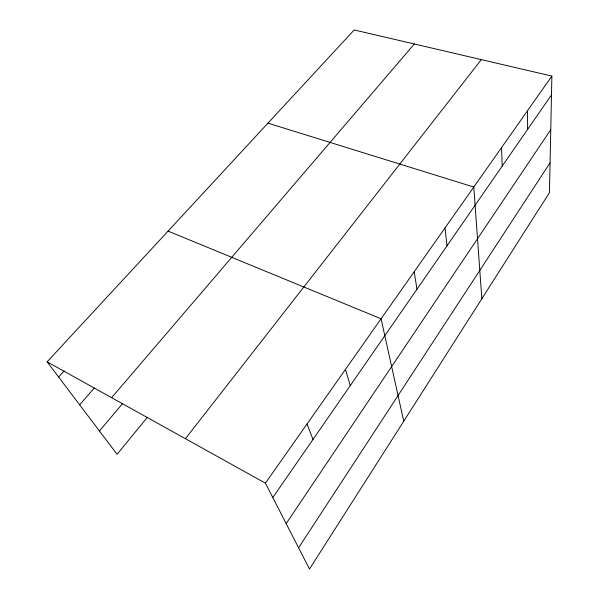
<?xml version="1.0" encoding="UTF-8"?>
<svg xmlns="http://www.w3.org/2000/svg" width="599" height="599" viewBox="0 0 599 599"><rect width="100%" height="100%" fill="white"/><g stroke="black" fill="none" stroke-linecap="round" stroke-linejoin="round"><path stroke-width="0.9" d="M551.874 76.088L549.455 192.668L309.503 569.05L265.402 483.146L47.126 361.841L354.196 29.95L551.874 76.088L265.402 483.146M298.594 547.793L550.077 162.816M286.172 523.608L550.766 129.661M272.792 497.544L551.484 94.889M185.413 438.693L481.319 59.623M147.391 417.278L117.067 454.304L47.126 361.841M99.441 430.995L122.69 403.464M111.624 397.684L414.321 43.982M79.637 404.827L94.35 387.995M58.612 377.026L64.213 370.848M267.963 123.154L473.794 187.03L481.843 298.721M168.072 231.117L381.076 318.788L403.741 421.224M307.01 424.017L313.015 439.434M345.451 369.396L350.25 385.636M414.171 271.759L416.994 289.205M445.005 227.949L447.019 245.822M501.535 147.616L502.209 166.088M527.509 110.71L527.614 129.377"/></g></svg>
